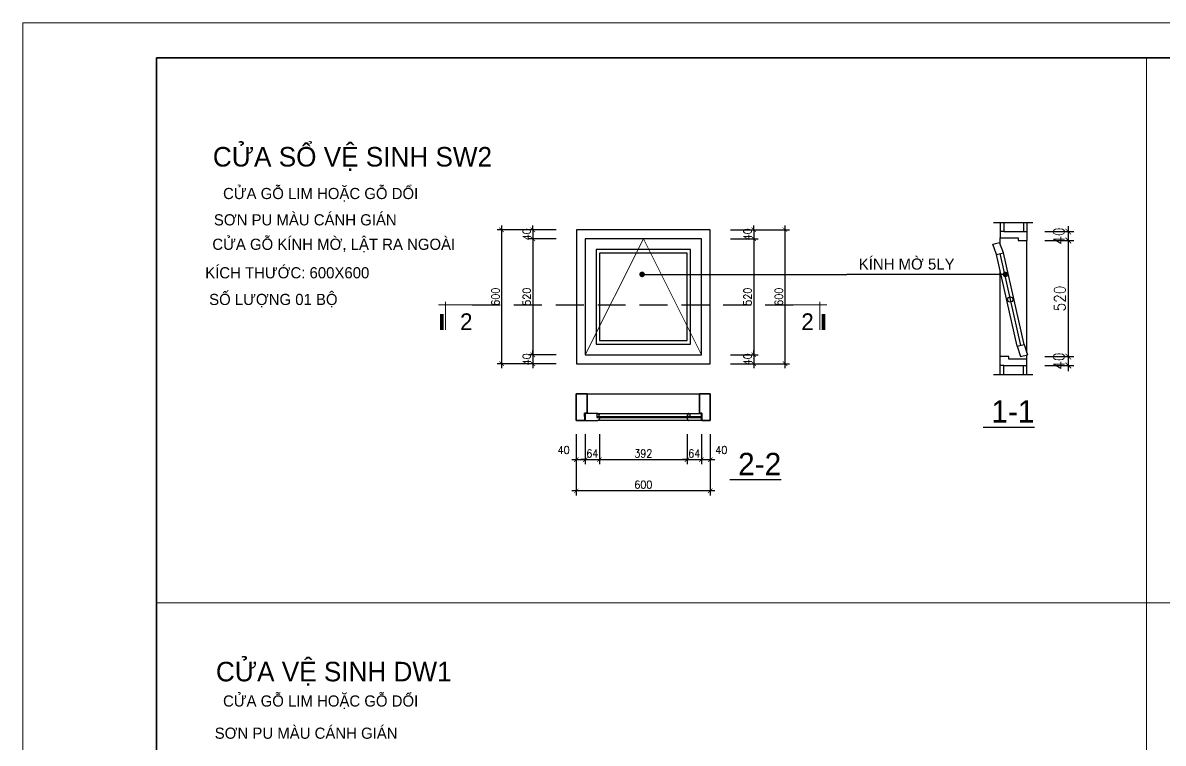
# Model space of a CAD drawing. Header units: millimetres. Extents: x -529782 to -142003, y -492574 to -273331.
# Drawn here: x -243828 to -238720, y -425514 to -422287 of the extents above; entities that cross this region are included whole.
import ezdxf
from ezdxf.enums import TextEntityAlignment as Align

# ---------------------------------------------------------------- set-up
doc = ezdxf.new("R2010")
doc.units = ezdxf.units.MM
doc.header["$LTSCALE"] = 500
doc.header["$MEASUREMENT"] = 0
doc.header["$PDMODE"] = 3
for name, pattern in [('DASHDOT', [1, 0.5, -0.25, 0, -0.25]), ('DASHED2', [0.375, 0.25, -0.125]), ('HIDDEN', [0.375, 0.25, -0.125])]:
    doc.linetypes.add(name, pattern=pattern)
doc.layers.get('0').update_dxf_attribs({"linetype": 'CONTINUOUS', "lineweight": 13})
doc.layers.get('Defpoints').update_dxf_attribs({"color": 255, "linetype": 'CONTINUOUS', "lineweight": 13})
for name, color, linetype, lineweight in [('1.cat 30', 30, 'CONTINUOUS', 35), ('2.thay 145', 145, 'CONTINUOUS', 18), ('3.manh 08', 8, 'CONTINUOUS', 9), ('4.dim 08', 8, 'CONTINUOUS', 13), ('9.text \xad white', 7, 'CONTINUOUS', 15), ('CA.dim 08', 251, 'CONTINUOUS', 13), ('cat', 4, 'CONTINUOUS', 35), ('Dim', 145, 'CONTINUOUS', 15)]:
    doc.layers.add(name, color=color, linetype=linetype, lineweight=lineweight)
for name, color, linetype in [('CUA', 115, 'CONTINUOUS'), ('MANH', 5, 'CONTINUOUS'), ('NETTHAY', 7, 'CONTINUOUS'), ('TEXT', 3, 'CONTINUOUS'), ('THAY', 7, 'CONTINUOUS'), ('TRUC', 34, 'DASHDOT'), ('TUONG', 4, 'CONTINUOUS')]:
    doc.layers.add(name, color=color, linetype=linetype)
doc.styles.add('CA.JSC1', font='')
doc.styles.get("Standard").update_dxf_attribs({"font": 'txt.shx', "width": 0.9})
doc.styles.add('VNCC-SIM', font='vncc-sim')
doc.styles.add('VUA', font='')
doc.styles.get('CA.JSC1').set_extended_font_data('.VnAvantH')
doc.styles.get('VUA').set_extended_font_data('.VnAvantH')
doc.dimstyles.new('CA 20', dxfattribs={"dimscale": 0, "dimtxt": 35, "dimasz": 20, "dimexe": 20, "dimexo": 0, "dimgap": 10, "dimtad": 1, "dimdec": 0, "dimzin": 0, "dimdsep": 46, "dimtxsty": 'Standard', "dimblk": 'ARCHTICK', "dimcen": 0.09, "dimdle": 20, "dimclrd": 256, "dimclre": 256, "dimclrt": 7, "dimadec": 0, "dimazin": 0, "dimtfac": 1, "dimtdec": 0, "dimtix": 1, "dimtmove": 2, "dimatfit": 3, "dimldrblk": 'DOT', "dimfxl": 1, "dimtolj": 1, "dimtzin": 0, "dimarcsym": 0})
doc.dimstyles.new('CA 25', dxfattribs={"dimscale": 0, "dimtxt": 50, "dimasz": 25, "dimexe": 25, "dimexo": 0, "dimgap": 13, "dimtad": 1, "dimdec": 0, "dimzin": 0, "dimdsep": 46, "dimtxsty": 'Standard', "dimblk": 'ARCHTICK', "dimcen": 0.09, "dimdle": 25, "dimclrd": 256, "dimclre": 256, "dimclrt": 7, "dimadec": 0, "dimazin": 0, "dimtfac": 1, "dimtdec": 0, "dimtix": 1, "dimtmove": 2, "dimatfit": 3, "dimldrblk": 'DOT', "dimfxl": 1, "dimtolj": 1, "dimtzin": 0, "dimarcsym": 0})

# ---------------------------------------------------------------- blocks, each defined once
blk = doc.blocks.new('_ArchTick')
at = {"color": 1, "linetype": 'ByBlock', "const_width": 0.15}
blk.add_lwpolyline([(-0.5, -0.5), (0.5, 0.5)], dxfattribs=at)
blk = doc.blocks.new('*D1781')
at = {"layer": 'Defpoints', "color": 0, "transparency": 16777216}
for p in [(-239249, -423222.4), (-239249, -423262.4), (-239144.7, -423262.4)]:
    blk.add_point(p, dxfattribs=at)
at = {"layer": 'Dim', "lineweight": -2, "transparency": 16777216}
for p, q in [((-239249, -423222.4), (-239119.7, -423222.4)), ((-239144.7, -423197.4), (-239144.7, -423287.4)), ((-239249, -423262.4), (-239119.7, -423262.4))]:
    blk.add_line(p, q, dxfattribs=at)
at = {"layer": 'Dim', "lineweight": -2, "transparency": 16777216, "xscale": 25, "yscale": 25, "zscale": 25}
for p, rotation in [((-239144.7, -423222.4), 90), ((-239144.7, -423262.4), 270)]:
    blk.add_blockref('_ArchTick', p, dxfattribs=dict(at, rotation=rotation))
at = {"layer": 'Dim', "color": 7, "transparency": 16777216, "insert": (-239186.5, -423242.4), "char_height": 50, "attachment_point": 5, "rotation": 90}
blk.add_mtext('\\A1;40', dxfattribs=at)
blk = doc.blocks.new('_DOT')
at = {"color": 1, "linetype": 'ByBlock'}
blk.add_line((-0.5, 0), (-1, 0), dxfattribs=at)
at = {"color": 1, "linetype": 'ByBlock', "const_width": 0.5}
blk.add_lwpolyline([(-0.25, 0, 1), (0.25, 0, 1)], format="xyb", close=True, dxfattribs=at)
blk = doc.blocks.new('*D1782')
at = {"layer": 'Defpoints', "color": 0, "transparency": 16777216}
for p in [(-239249, -423782.4), (-239249, -423822.4), (-239144.7, -423822.4)]:
    blk.add_point(p, dxfattribs=at)
at = {"layer": 'Dim', "lineweight": -2, "transparency": 16777216}
for p, q in [((-239249, -423782.4), (-239119.7, -423782.4)), ((-239144.7, -423757.4), (-239144.7, -423847.4)), ((-239249, -423822.4), (-239119.7, -423822.4))]:
    blk.add_line(p, q, dxfattribs=at)
at = {"layer": 'Dim', "lineweight": -2, "transparency": 16777216, "xscale": 25, "yscale": 25, "zscale": 25}
for p, rotation in [((-239144.7, -423782.4), 90), ((-239144.7, -423822.4), 270)]:
    blk.add_blockref('_ArchTick', p, dxfattribs=dict(at, rotation=rotation))
at = {"layer": 'Dim', "color": 7, "transparency": 16777216, "insert": (-239186.5, -423802.4), "char_height": 50, "attachment_point": 5, "rotation": 90}
blk.add_mtext('\\A1;40', dxfattribs=at)
blk = doc.blocks.new('*D1783')
at = {"layer": 'Defpoints', "color": 0, "transparency": 16777216}
for p in [(-239249, -423262.4), (-239249, -423782.4), (-239144.7, -423782.4)]:
    blk.add_point(p, dxfattribs=at)
at = {"layer": 'Dim', "lineweight": -2, "transparency": 16777216}
for p, q in [((-239144.7, -423237.4), (-239144.7, -423807.4)), ((-239249, -423262.4), (-239119.7, -423262.4)), ((-239249, -423782.4), (-239119.7, -423782.4))]:
    blk.add_line(p, q, dxfattribs=at)
at = {"layer": 'Dim', "lineweight": -2, "transparency": 16777216, "xscale": 25, "yscale": 25, "zscale": 25}
for p, rotation in [((-239144.7, -423262.4), 90), ((-239144.7, -423782.4), 270)]:
    blk.add_blockref('_ArchTick', p, dxfattribs=dict(at, rotation=rotation))
at = {"layer": 'Dim', "color": 7, "transparency": 16777216, "insert": (-239182.7, -423522.4), "char_height": 50, "attachment_point": 5, "rotation": 90}
blk.add_mtext('\\A1;520', dxfattribs=at)
blk = doc.blocks.new('*D1784')
at = {"layer": '4.dim 08', "lineweight": -2, "transparency": 16777216}
for p, q in [((-240658.4, -423214.4), (-240533.9, -423214.4)), ((-240553.9, -423214.4), (-240553.9, -423194.4)), ((-240553.9, -423214.4), (-240553.9, -423254.4)), ((-240658.4, -423254.4), (-240533.9, -423254.4)), ((-240553.9, -423254.4), (-240553.9, -423274.4))]:
    blk.add_line(p, q, dxfattribs=at)
at = {"layer": 'Defpoints', "color": 0, "transparency": 16777216}
for p in [(-240658.4, -423214.4), (-240658.4, -423254.4), (-240553.9, -423254.4)]:
    blk.add_point(p, dxfattribs=at)
at = {"layer": '4.dim 08', "lineweight": -2, "transparency": 16777216, "xscale": 20, "yscale": 20, "zscale": 20}
for p, rotation in [((-240553.9, -423214.4), 270), ((-240553.9, -423254.4), 90)]:
    blk.add_blockref('_ArchTick', p, dxfattribs=dict(at, rotation=rotation))
at = {"layer": '4.dim 08', "color": 7, "transparency": 16777216, "insert": (-240581.4, -423234.4), "char_height": 35, "attachment_point": 5, "rotation": 90}
blk.add_mtext('\\A1;40', dxfattribs=at)
blk = doc.blocks.new('*D1785')
at = {"layer": '4.dim 08', "lineweight": -2, "transparency": 16777216}
for p, q in [((-241438.7, -423214.4), (-241563.2, -423214.4)), ((-241543.2, -423214.4), (-241543.2, -423194.4)), ((-241543.2, -423214.4), (-241543.2, -423254.4)), ((-241438.7, -423254.4), (-241563.2, -423254.4)), ((-241543.2, -423254.4), (-241543.2, -423274.4))]:
    blk.add_line(p, q, dxfattribs=at)
at = {"layer": 'Defpoints', "color": 0, "transparency": 16777216}
for p in [(-241438.7, -423214.4), (-241543.2, -423254.4), (-241438.7, -423254.4)]:
    blk.add_point(p, dxfattribs=at)
at = {"layer": '4.dim 08', "lineweight": -2, "transparency": 16777216, "xscale": 20, "yscale": 20, "zscale": 20}
for p, rotation in [((-241543.2, -423214.4), 270), ((-241543.2, -423254.4), 90)]:
    blk.add_blockref('_ArchTick', p, dxfattribs=dict(at, rotation=rotation))
at = {"layer": '4.dim 08', "color": 7, "transparency": 16777216, "insert": (-241570.7, -423234.4), "char_height": 35, "attachment_point": 5, "rotation": 90}
blk.add_mtext('\\A1;40', dxfattribs=at)
blk = doc.blocks.new('*D1786')
at = {"layer": '4.dim 08', "lineweight": -2, "transparency": 16777216}
for p, q in [((-240788.4, -424129.9), (-240788.4, -424264)), ((-240748.6, -424129.9), (-240748.6, -424264)), ((-240808.4, -424244), (-240728.6, -424244))]:
    blk.add_line(p, q, dxfattribs=at)
at = {"layer": 'Defpoints', "color": 0, "transparency": 16777216}
for p in [(-240788.4, -424129.9), (-240748.6, -424129.9), (-240748.6, -424244)]:
    blk.add_point(p, dxfattribs=at)
at = {"layer": '4.dim 08', "lineweight": -2, "transparency": 16777216, "xscale": 20, "yscale": 20, "zscale": 20, "rotation": 180}
blk.add_blockref('_ArchTick', (-240788.4, -424244), dxfattribs=at)
at = {"layer": '4.dim 08', "lineweight": -2, "transparency": 16777216, "xscale": 20, "yscale": 20, "zscale": 20}
blk.add_blockref('_ArchTick', (-240748.6, -424244), dxfattribs=at)
at = {"layer": '4.dim 08', "color": 7, "transparency": 16777216, "insert": (-240698.7, -424201), "char_height": 35, "attachment_point": 5}
blk.add_mtext('\\A1;40', dxfattribs=at)
blk = doc.blocks.new('*D1787')
at = {"layer": '4.dim 08', "lineweight": -2, "transparency": 16777216}
for p, q in [((-240852.5, -424129.9), (-240852.5, -424264)), ((-240788.4, -424129.9), (-240788.4, -424264)), ((-240852.5, -424244), (-240872.5, -424244)), ((-240852.5, -424244), (-240788.4, -424244)), ((-240788.4, -424244), (-240768.4, -424244))]:
    blk.add_line(p, q, dxfattribs=at)
at = {"layer": 'Defpoints', "color": 0, "transparency": 16777216}
for p in [(-240852.5, -424129.9), (-240788.4, -424129.9), (-240788.4, -424244)]:
    blk.add_point(p, dxfattribs=at)
at = {"layer": '4.dim 08', "lineweight": -2, "transparency": 16777216, "xscale": 20, "yscale": 20, "zscale": 20}
blk.add_blockref('_ArchTick', (-240852.5, -424244), dxfattribs=at)
at = {"layer": '4.dim 08', "lineweight": -2, "transparency": 16777216, "xscale": 20, "yscale": 20, "zscale": 20, "rotation": 180}
blk.add_blockref('_ArchTick', (-240788.4, -424244), dxfattribs=at)
at = {"layer": '4.dim 08', "color": 7, "transparency": 16777216, "insert": (-240820.4, -424216.5), "char_height": 35, "attachment_point": 5}
blk.add_mtext('\\A1;64', dxfattribs=at)
blk = doc.blocks.new('*D1788')
at = {"layer": '4.dim 08', "lineweight": -2, "transparency": 16777216}
for p, q in [((-241244.7, -424129.9), (-241244.7, -424264)), ((-240852.5, -424129.9), (-240852.5, -424264)), ((-241264.7, -424244), (-240832.5, -424244))]:
    blk.add_line(p, q, dxfattribs=at)
at = {"layer": 'Defpoints', "color": 0, "transparency": 16777216}
for p in [(-241244.7, -424129.9), (-240852.5, -424129.9), (-240852.5, -424244)]:
    blk.add_point(p, dxfattribs=at)
at = {"layer": '4.dim 08', "lineweight": -2, "transparency": 16777216, "xscale": 20, "yscale": 20, "zscale": 20, "rotation": 180}
blk.add_blockref('_ArchTick', (-241244.7, -424244), dxfattribs=at)
at = {"layer": '4.dim 08', "lineweight": -2, "transparency": 16777216, "xscale": 20, "yscale": 20, "zscale": 20}
blk.add_blockref('_ArchTick', (-240852.5, -424244), dxfattribs=at)
at = {"layer": '4.dim 08', "color": 7, "transparency": 16777216, "insert": (-241048.6, -424216.5), "char_height": 35, "attachment_point": 5}
blk.add_mtext('\\A1;392', dxfattribs=at)
blk = doc.blocks.new('*D1789')
at = {"layer": '4.dim 08', "lineweight": -2, "transparency": 16777216}
for p, q in [((-240658.4, -423774.4), (-240533.9, -423774.4)), ((-240553.9, -423774.4), (-240553.9, -423754.4)), ((-240553.9, -423774.4), (-240553.9, -423814.4)), ((-240658.4, -423814.4), (-240533.9, -423814.4)), ((-240553.9, -423814.4), (-240553.9, -423834.4))]:
    blk.add_line(p, q, dxfattribs=at)
at = {"layer": 'Defpoints', "color": 0, "transparency": 16777216}
for p in [(-240658.4, -423774.4), (-240658.4, -423814.4), (-240553.9, -423814.4)]:
    blk.add_point(p, dxfattribs=at)
at = {"layer": '4.dim 08', "lineweight": -2, "transparency": 16777216, "xscale": 20, "yscale": 20, "zscale": 20}
for p, rotation in [((-240553.9, -423774.4), 270), ((-240553.9, -423814.4), 90)]:
    blk.add_blockref('_ArchTick', p, dxfattribs=dict(at, rotation=rotation))
at = {"layer": '4.dim 08', "color": 7, "transparency": 16777216, "insert": (-240581.4, -423794.4), "char_height": 35, "attachment_point": 5, "rotation": 90}
blk.add_mtext('\\A1;40', dxfattribs=at)
blk = doc.blocks.new('*D1790')
at = {"layer": '4.dim 08', "lineweight": -2, "transparency": 16777216}
for p, q in [((-241438.7, -423774.4), (-241563.2, -423774.4)), ((-241543.2, -423774.4), (-241543.2, -423754.4)), ((-241543.2, -423774.4), (-241543.2, -423814.4)), ((-241438.7, -423814.4), (-241563.2, -423814.4)), ((-241543.2, -423814.4), (-241543.2, -423834.4))]:
    blk.add_line(p, q, dxfattribs=at)
at = {"layer": 'Defpoints', "color": 0, "transparency": 16777216}
for p in [(-241438.7, -423774.4), (-241543.2, -423814.4), (-241438.7, -423814.4)]:
    blk.add_point(p, dxfattribs=at)
at = {"layer": '4.dim 08', "lineweight": -2, "transparency": 16777216, "xscale": 20, "yscale": 20, "zscale": 20}
for p, rotation in [((-241543.2, -423774.4), 270), ((-241543.2, -423814.4), 90)]:
    blk.add_blockref('_ArchTick', p, dxfattribs=dict(at, rotation=rotation))
at = {"layer": '4.dim 08', "color": 7, "transparency": 16777216, "insert": (-241570.7, -423794.4), "char_height": 35, "attachment_point": 5, "rotation": 90}
blk.add_mtext('\\A1;40', dxfattribs=at)
blk = doc.blocks.new('*D1791')
at = {"layer": '4.dim 08', "lineweight": -2, "transparency": 16777216}
for p, q in [((-241348.6, -424129.9), (-241348.6, -424404)), ((-240748.6, -424129.9), (-240748.6, -424404)), ((-240728.6, -424384), (-241368.6, -424384))]:
    blk.add_line(p, q, dxfattribs=at)
at = {"layer": 'Defpoints', "color": 0, "transparency": 16777216}
for p in [(-241348.6, -424129.9), (-240748.6, -424129.9), (-241348.6, -424384)]:
    blk.add_point(p, dxfattribs=at)
at = {"layer": '4.dim 08', "lineweight": -2, "transparency": 16777216, "xscale": 20, "yscale": 20, "zscale": 20, "rotation": 180}
blk.add_blockref('_ArchTick', (-241348.6, -424384), dxfattribs=at)
at = {"layer": '4.dim 08', "lineweight": -2, "transparency": 16777216, "xscale": 20, "yscale": 20, "zscale": 20}
blk.add_blockref('_ArchTick', (-240748.6, -424384), dxfattribs=at)
at = {"layer": '4.dim 08', "color": 7, "transparency": 16777216, "insert": (-241048.6, -424356.5), "char_height": 35, "attachment_point": 5}
blk.add_mtext('\\A1;600', dxfattribs=at)
blk = doc.blocks.new('*D1792')
at = {"layer": '4.dim 08', "lineweight": -2, "transparency": 16777216}
for p, q in [((-241308.3, -424129.9), (-241308.3, -424264)), ((-241244.7, -424129.9), (-241244.7, -424264)), ((-241308.3, -424244), (-241328.3, -424244)), ((-241308.3, -424244), (-241244.7, -424244)), ((-241244.7, -424244), (-241224.7, -424244))]:
    blk.add_line(p, q, dxfattribs=at)
at = {"layer": 'Defpoints', "color": 0, "transparency": 16777216}
for p in [(-241308.3, -424129.9), (-241244.7, -424129.9), (-241244.7, -424244)]:
    blk.add_point(p, dxfattribs=at)
at = {"layer": '4.dim 08', "lineweight": -2, "transparency": 16777216, "xscale": 20, "yscale": 20, "zscale": 20}
blk.add_blockref('_ArchTick', (-241308.3, -424244), dxfattribs=at)
at = {"layer": '4.dim 08', "lineweight": -2, "transparency": 16777216, "xscale": 20, "yscale": 20, "zscale": 20, "rotation": 180}
blk.add_blockref('_ArchTick', (-241244.7, -424244), dxfattribs=at)
at = {"layer": '4.dim 08', "color": 7, "transparency": 16777216, "insert": (-241276.5, -424216.5), "char_height": 35, "attachment_point": 5}
blk.add_mtext('\\A1;64', dxfattribs=at)
blk = doc.blocks.new('*D1793')
at = {"layer": '4.dim 08', "lineweight": -2, "transparency": 16777216}
for p, q in [((-241348.6, -424129.9), (-241348.6, -424264)), ((-241308.3, -424129.9), (-241308.3, -424264)), ((-241368.6, -424244), (-241288.3, -424244))]:
    blk.add_line(p, q, dxfattribs=at)
at = {"layer": 'Defpoints', "color": 0, "transparency": 16777216}
for p in [(-241348.6, -424129.9), (-241308.3, -424129.9), (-241308.3, -424244)]:
    blk.add_point(p, dxfattribs=at)
at = {"layer": '4.dim 08', "lineweight": -2, "transparency": 16777216, "xscale": 20, "yscale": 20, "zscale": 20, "rotation": 180}
blk.add_blockref('_ArchTick', (-241348.6, -424244), dxfattribs=at)
at = {"layer": '4.dim 08', "lineweight": -2, "transparency": 16777216, "xscale": 20, "yscale": 20, "zscale": 20}
blk.add_blockref('_ArchTick', (-241308.3, -424244), dxfattribs=at)
at = {"layer": '4.dim 08', "color": 7, "transparency": 16777216, "insert": (-241405.1, -424201), "char_height": 35, "attachment_point": 5}
blk.add_mtext('\\A1;40', dxfattribs=at)
blk = doc.blocks.new('*D1794')
at = {"layer": '4.dim 08', "lineweight": -2, "transparency": 16777216}
for p, q in [((-241438.7, -423214.4), (-241703.2, -423214.4)), ((-241683.2, -423194.4), (-241683.2, -423834.4)), ((-241438.7, -423814.4), (-241703.2, -423814.4))]:
    blk.add_line(p, q, dxfattribs=at)
at = {"layer": 'Defpoints', "color": 0, "transparency": 16777216}
for p in [(-241438.7, -423214.4), (-241683.2, -423814.4), (-241438.7, -423814.4)]:
    blk.add_point(p, dxfattribs=at)
at = {"layer": '4.dim 08', "lineweight": -2, "transparency": 16777216, "xscale": 20, "yscale": 20, "zscale": 20}
for p, rotation in [((-241683.2, -423214.4), 90), ((-241683.2, -423814.4), 270)]:
    blk.add_blockref('_ArchTick', p, dxfattribs=dict(at, rotation=rotation))
at = {"layer": '4.dim 08', "color": 7, "transparency": 16777216, "insert": (-241710.7, -423514.4), "char_height": 35, "attachment_point": 5, "rotation": 90}
blk.add_mtext('\\A1;600', dxfattribs=at)
blk = doc.blocks.new('*D1795')
at = {"layer": '4.dim 08', "lineweight": -2, "transparency": 16777216}
for p, q in [((-241543.2, -423234.4), (-241543.2, -423794.4)), ((-241438.7, -423254.4), (-241563.2, -423254.4)), ((-241438.7, -423774.4), (-241563.2, -423774.4))]:
    blk.add_line(p, q, dxfattribs=at)
at = {"layer": 'Defpoints', "color": 0, "transparency": 16777216}
for p in [(-241438.7, -423254.4), (-241543.2, -423774.4), (-241438.7, -423774.4)]:
    blk.add_point(p, dxfattribs=at)
at = {"layer": '4.dim 08', "lineweight": -2, "transparency": 16777216, "xscale": 20, "yscale": 20, "zscale": 20}
for p, rotation in [((-241543.2, -423254.4), 90), ((-241543.2, -423774.4), 270)]:
    blk.add_blockref('_ArchTick', p, dxfattribs=dict(at, rotation=rotation))
at = {"layer": '4.dim 08', "color": 7, "transparency": 16777216, "insert": (-241570.7, -423514.4), "char_height": 35, "attachment_point": 5, "rotation": 90}
blk.add_mtext('\\A1;520', dxfattribs=at)
blk = doc.blocks.new('*D1796')
at = {"layer": '4.dim 08', "lineweight": -2, "transparency": 16777216}
for p, q in [((-240553.9, -423234.4), (-240553.9, -423794.4)), ((-240658.4, -423254.4), (-240533.9, -423254.4)), ((-240658.4, -423774.4), (-240533.9, -423774.4))]:
    blk.add_line(p, q, dxfattribs=at)
at = {"layer": 'Defpoints', "color": 0, "transparency": 16777216}
for p in [(-240658.4, -423254.4), (-240658.4, -423774.4), (-240553.9, -423774.4)]:
    blk.add_point(p, dxfattribs=at)
at = {"layer": '4.dim 08', "lineweight": -2, "transparency": 16777216, "xscale": 20, "yscale": 20, "zscale": 20}
for p, rotation in [((-240553.9, -423254.4), 90), ((-240553.9, -423774.4), 270)]:
    blk.add_blockref('_ArchTick', p, dxfattribs=dict(at, rotation=rotation))
at = {"layer": '4.dim 08', "color": 7, "transparency": 16777216, "insert": (-240581.4, -423514.4), "char_height": 35, "attachment_point": 5, "rotation": 90}
blk.add_mtext('\\A1;520', dxfattribs=at)
blk = doc.blocks.new('*D1797')
at = {"layer": '4.dim 08', "lineweight": -2, "transparency": 16777216}
for p, q in [((-240658.4, -423214.4), (-240393.9, -423214.4)), ((-240413.9, -423194.4), (-240413.9, -423834.4)), ((-240658.4, -423814.4), (-240393.9, -423814.4))]:
    blk.add_line(p, q, dxfattribs=at)
at = {"layer": 'Defpoints', "color": 0, "transparency": 16777216}
for p in [(-240658.4, -423214.4), (-240658.4, -423814.4), (-240413.9, -423814.4)]:
    blk.add_point(p, dxfattribs=at)
at = {"layer": '4.dim 08', "lineweight": -2, "transparency": 16777216, "xscale": 20, "yscale": 20, "zscale": 20}
for p, rotation in [((-240413.9, -423214.4), 90), ((-240413.9, -423814.4), 270)]:
    blk.add_blockref('_ArchTick', p, dxfattribs=dict(at, rotation=rotation))
at = {"layer": '4.dim 08', "color": 7, "transparency": 16777216, "insert": (-240441.4, -423514.4), "char_height": 35, "attachment_point": 5, "rotation": 90}
blk.add_mtext('\\A1;600', dxfattribs=at)
blk = doc.blocks.new('khung co loan')
at = {"layer": '1.cat 30'}
blk.add_lwpolyline([(1158.3, -14553.5), (1158.3, -303.5), (20658.3, -303.5), (20658.3, -14553.5)], close=True, dxfattribs=at)
at = {"layer": '3.manh 08'}
blk.add_lwpolyline([(0, -14850), (21000, -14850), (21000, 0), (0, 0)], close=True, dxfattribs=at)

msp = doc.modelspace()

# ---------------------------------------------------------------- linework, layer by layer
at = {"color": 1}
for p, q in [((-241934.1, -423537.3), (-241934.1, -423662.6)), ((-240257.9, -423537.3), (-240257.9, -423662.6))]:
    msp.add_line(p, q, dxfattribs=at)
at = {"color": 6}
for p, q in [((-241815.2, -423549.9), (-241966.1, -423549.9)), ((-240376.9, -423549.9), (-240225.9, -423549.9))]:
    msp.add_line(p, q, dxfattribs=at)
at = {"color": 7, "const_width": 16}
for points in [[(-241950.8, -423662.6), (-241950.8, -423592.1)], [(-240241.3, -423662.6), (-240241.3, -423592.1)]]:
    msp.add_lwpolyline(points, dxfattribs=at)
at = {"layer": '4.dim 08'}
msp.add_line((-238794, -422444.1), (-238794, -429818), dxfattribs=at)
at = {"layer": 'CA.dim 08'}
msp.add_line((-243228.7, -424885), (-234359.4, -424885), dxfattribs=at)
at = {"layer": 'cat', "color": 2}
for p, q in [((-241348.6, -424069.1), (-241348.6, -423949)), ((-241300.6, -423949), (-241348.6, -423949)), ((-241300.6, -424035.5), (-241300.6, -423949)), ((-240796.6, -424035.5), (-240796.6, -423949)), ((-240796.6, -423949), (-240748.6, -423949)), ((-240748.6, -424069.1), (-240748.6, -423949)), ((-241311.1, -424069.1), (-241311.2, -424035.5)), ((-241300.6, -424035.5), (-241311.2, -424035.5)), ((-241309.1, -424037.1), (-241309.1, -424069.1)), ((-240796.6, -424035.5), (-240786, -424035.5)), ((-240786, -424069.1), (-240786, -424035.5)), ((-241311.1, -424069.1), (-241348.6, -424069.1)), ((-240786, -424069.1), (-240748.6, -424069.1))]:
    msp.add_line(p, q, dxfattribs=at)
at = {"layer": 'CUA', "color": 115}
for p, q in [((-241256.7, -424050.8), (-240787.1, -424050.8)), ((-241256.7, -424054.8), (-240787.1, -424054.8)), ((-240840.5, -424050.8), (-240849.7, -424050.8)), ((-240840.5, -424054.8), (-240849.7, -424054.8))]:
    msp.add_line(p, q, dxfattribs=at)
msp.add_lwpolyline([(-241244.3, -423710.4), (-240852.4, -423710.4), (-240852.4, -423318.4), (-241244.3, -423318.4)], close=True, dxfattribs=at)
at = {"layer": 'Dim', "linetype": 'HIDDEN', "ltscale": 50}
for p, q in [((-241308.3, -423774.4), (-241048.3, -423254.4)), ((-241048.3, -423254.4), (-240788.4, -423774.4))]:
    msp.add_line(p, q, dxfattribs=at)
at = {"layer": 'MANH'}
for p, q in [((-239479.4, -423182.4), (-239302.9, -423182.4)), ((-239450, -423278.5), (-239450, -423250.4)), ((-239330, -423766.3), (-239330, -423262.4)), ((-239373.8, -423736.1), (-239466.2, -423325.2)), ((-239342.9, -423727.9), (-239435.2, -423316.9)), ((-239450, -423782.4), (-239450, -423397.1)), ((-239330, -423794.4), (-239330, -423774.7)), ((-239479.4, -423862.5), (-239302.9, -423862.5))]:
    msp.add_line(p, q, dxfattribs=at)
at = {"layer": 'MANH', "color": 5}
for p, q in [((-241253.2, -424037.1), (-240791.1, -424037.1)), ((-240846.4, -424037.1), (-240840.5, -424037.1)), ((-240791.1, -424069.1), (-241251.2, -424069.1)), ((-240844.2, -424069.1), (-240844.3, -424069.1))]:
    msp.add_line(p, q, dxfattribs=at)
msp.add_lwpolyline([(-241260.3, -423726.4), (-240836.4, -423726.4), (-240836.4, -423302.4), (-241260.3, -423302.4)], close=True, dxfattribs=at)
at = {"layer": 'MANH'}
msp.add_circle((-239404.5, -423526.5), 12, dxfattribs=at)
at = {"layer": 'NETTHAY'}
for p, q in [((-239450, -423182.4), (-239450, -423222.4)), ((-239330, -423182.4), (-239330, -423222.4)), ((-239434, -423222.4), (-239450, -423222.4)), ((-239450, -423222.4), (-239450, -423250.4)), ((-239346, -423222.4), (-239330, -423222.4)), ((-239330, -423222.4), (-239330, -423262.4)), ((-239483, -423278.9), (-239452.1, -423270.6)), ((-239466.2, -423325.2), (-239483, -423278.9)), ((-239435.2, -423316.9), (-239452.1, -423270.6)), ((-239450, -423250.4), (-239368.8, -423250.4)), ((-239368.8, -423250.4), (-239368.8, -423262.4)), ((-239368.8, -423262.4), (-239330, -423262.4)), ((-239466.2, -423325.2), (-239435.2, -423316.9)), ((-239373.8, -423736.1), (-239342.9, -423727.9)), ((-239373.8, -423736.1), (-239358.8, -423782.5)), ((-239342.9, -423727.9), (-239327.9, -423774.2)), ((-239450, -423822.4), (-239450, -423782.4)), ((-239411.2, -423782.4), (-239450, -423782.4)), ((-239411.2, -423794.4), (-239411.2, -423782.4)), ((-239330, -423794.4), (-239411.2, -423794.4)), ((-239358.8, -423782.4), (-239327.9, -423774.1)), ((-239330, -423822.4), (-239330, -423794.4)), ((-239434, -423822.4), (-239450, -423822.4)), ((-239450, -423862.5), (-239450, -423822.4)), ((-239346, -423822.4), (-239330, -423822.4)), ((-239330, -423862.5), (-239330, -423822.4))]:
    msp.add_line(p, q, dxfattribs=at)
at = {"layer": 'THAY', "color": 7}
for p, q in [((-241300.6, -423949), (-240796.6, -423949)), ((-241309.1, -424037.1), (-241309.1, -424069.1)), ((-241252.7, -424037.1), (-241309.1, -424037.1)), ((-241256.7, -424040.4), (-241256.7, -424054.8)), ((-241256.7, -424054.8), (-241244.7, -424054.8)), ((-241246.3, -424050.8), (-241246.3, -424042.7)), ((-241244.7, -424054.8), (-241244.7, -424061.1)), ((-240840.5, -424054.8), (-240852.5, -424054.8)), ((-240852.5, -424054.8), (-240852.5, -424061.1)), ((-240850.9, -424050.8), (-240850.9, -424042.7)), ((-240844.2, -424037.1), (-240787.6, -424037.1)), ((-240840.5, -424040.4), (-240840.5, -424054.8)), ((-240787.6, -424069.1), (-240787.6, -424037.1)), ((-241309.1, -424069.1), (-241252.7, -424069.1)), ((-241252.7, -424068.1), (-241252.7, -424069.1)), ((-241251.2, -424068.1), (-241252.7, -424068.1)), ((-241251.2, -424067.2), (-241251.2, -424068.1)), ((-241245.6, -424062.3), (-241246.3, -424062.3)), ((-241244.7, -424061.1), (-241245.6, -424061.1)), ((-241245.6, -424061.1), (-241245.6, -424062.3)), ((-240852.5, -424061.1), (-240851.5, -424061.1)), ((-240851.5, -424061.1), (-240851.5, -424062.3)), ((-240851.5, -424062.3), (-240850.8, -424062.3)), ((-240845.9, -424067.2), (-240845.9, -424068.1)), ((-240845.9, -424068.1), (-240844.5, -424068.1)), ((-240844.5, -424068.1), (-240844.5, -424069.1)), ((-240787.6, -424069.1), (-240844.2, -424069.1))]:
    msp.add_line(p, q, dxfattribs=at)
for points in [[(-241348.3, -423814.4), (-240748.4, -423814.4), (-240748.4, -423214.4), (-241348.3, -423214.4)], [(-241308.3, -423774.4), (-240788.4, -423774.4), (-240788.4, -423254.4), (-241308.3, -423254.4)]]:
    msp.add_lwpolyline(points, close=True, dxfattribs=at)
for points in [[(-241256.7, -424040.4, -0.90887), (-241249.6, -424040.2, 0.417514), (-241247.5, -424041.8, -0.522014), (-241246.3, -424043)], [(-240840.5, -424040.4, 0.90887), (-240847.5, -424040.2, -0.417514), (-240849.6, -424041.8, 0.522014), (-240850.8, -424043)]]:
    msp.add_lwpolyline(points, format="xyb", dxfattribs=at)
for centre, start, end in [((-241250.8, -424062.7), 265.1877, 5.3008), ((-240846.3, -424062.7), 174.6992, 274.8123)]:
    msp.add_arc(centre, 4.52, start, end, dxfattribs=at)
at = {"layer": 'TRUC', "color": 34, "linetype": 'DASHED2'}
msp.add_line((-241815.2, -423549.9), (-240376.9, -423549.9), dxfattribs=at)
at = {"layer": 'TUONG'}
for p, q in [((-239434, -423182.4), (-239434, -423222.4)), ((-239346, -423182.4), (-239346, -423222.4)), ((-239434, -423222.4), (-239346, -423222.4)), ((-239450.7, -423321.1), (-239358.3, -423732)), ((-239434, -423862.5), (-239434, -423822.4)), ((-239434, -423822.4), (-239346, -423822.4)), ((-239346, -423862.5), (-239346, -423822.4))]:
    msp.add_line(p, q, dxfattribs=at)

# ---------------------------------------------------------------- block references
at = {"layer": '2.thay 145', "xscale": 0.5174686212558299, "yscale": 0.5174686212558299, "zscale": 0.5174686212558299}
msp.add_blockref('khung co loan', (-243828.1, -422287.1), dxfattribs=at)

# ---------------------------------------------------------------- texts
at = {"layer": '9.text \xad white', "style": 'CA.JSC1'}
for s, p in [('cöa sæ vÖ sinh sw2', (-242976.6, -422930.9)), ('cöa vÖ sinh dw1', (-242962.9, -425237.3))]:
    msp.add_text(s, height=87.5, dxfattribs=at).set_placement(p)
for s, p in [('cöa gç lim hoÆc gç dæi', (-242056.7, -423076.8)), ('s¬n pu mµu c¸nh gi¸n', (-242153.2, -423194.7)), ('cöa gç kÝnh mê, lËt ra ngoµi', (-241891.2, -423304.2)), ('kÝnh mê 5ly', (-239654.2, -423393)), ('kÝch th\xadíc: 600x600', (-242275.9, -423431.9)), ('sè l\xadîng 01 bé', (-242418.1, -423551.3)), ('cöa gç lim hoÆc gç dæi', (-242056.7, -425350.3)), ('s¬n pu mµu c¸nh gi¸n', (-242149.4, -425494.5))]:
    msp.add_text(s, height=50, dxfattribs=at).set_placement(p, align=Align.RIGHT)
at = {"layer": 'TEXT', "linetype": 'Continuous', "style": 'VNCC-SIM'}
for p in [(-241869.3, -423663.9), (-240340.7, -423663.9)]:
    msp.add_text('2', height=75.2, dxfattribs=at).set_placement(p)
at = {"layer": 'TEXT', "style": 'VUA'}
for s, p in [('%%U 1-1', (-239526.7, -424078)), ('%%U 2-2', (-240661, -424313.6))]:
    msp.add_text(s, height=100, dxfattribs=at).set_placement(p)

# ---------------------------------------------------------------- dimensions: what is measured, and where the dimension line sits
at = {"layer": '4.dim 08'}
for base, p1, p2, angle, picture, middle in [((-241683.2, -423814.4), (-241438.7, -423214.4), (-241438.7, -423814.4), 270, '*D1794', (-241710.7, -423514.4)), ((-241543.2, -423254.4), (-241438.7, -423214.4), (-241438.7, -423254.4), 270, '*D1785', (-241570.7, -423234.4)), ((-241543.2, -423774.4), (-241438.7, -423254.4), (-241438.7, -423774.4), 270, '*D1795', (-241570.7, -423514.4)), ((-240553.9, -423254.4), (-240658.4, -423214.4), (-240658.4, -423254.4), 90, '*D1784', (-240581.4, -423234.4)), ((-240413.9, -423814.4), (-240658.4, -423214.4), (-240658.4, -423814.4), 90, '*D1797', (-240441.4, -423514.4)), ((-240553.9, -423774.4), (-240658.4, -423254.4), (-240658.4, -423774.4), 90, '*D1796', (-240581.4, -423514.4)), ((-241543.2, -423814.4), (-241438.7, -423774.4), (-241438.7, -423814.4), 270, '*D1790', (-241570.7, -423794.4)), ((-240553.9, -423814.4), (-240658.4, -423774.4), (-240658.4, -423814.4), 90, '*D1789', (-240581.4, -423794.4))]:
    dim = msp.add_linear_dim(base=base, p1=p1, p2=p2, angle=angle, dimstyle='CA 20', override={"dimscale": 1}, dxfattribs=at)
    dim.commit()
    dim.dimension.update_dxf_attribs({"geometry": picture, "text_midpoint": middle})
for base, p1, p2, picture, middle in [((-241308.3, -424244), (-241348.6, -424129.9), (-241308.3, -424129.9), '*D1793', (-241405.1, -424201)), ((-240748.6, -424244), (-240788.4, -424129.9), (-240748.6, -424129.9), '*D1786', (-240698.7, -424201))]:
    dim = msp.add_linear_dim(base=base, p1=p1, p2=p2, dimstyle='CA 20', override={"dimscale": 1}, dxfattribs=at)
    dim.commit()
    dim.dimension.update_dxf_attribs({"geometry": picture, "text_midpoint": middle, "dimtype": 160})
for base, p1, p2, picture, middle in [((-241348.6, -424384), (-240748.6, -424129.9), (-241348.6, -424129.9), '*D1791', (-241048.6, -424356.5)), ((-241244.7, -424244), (-241308.3, -424129.9), (-241244.7, -424129.9), '*D1792', (-241276.5, -424216.5)), ((-240852.5, -424244), (-241244.7, -424129.9), (-240852.5, -424129.9), '*D1788', (-241048.6, -424216.5)), ((-240788.4, -424244), (-240852.5, -424129.9), (-240788.4, -424129.9), '*D1787', (-240820.4, -424216.5))]:
    dim = msp.add_linear_dim(base=base, p1=p1, p2=p2, dimstyle='CA 20', override={"dimscale": 1}, dxfattribs=at)
    dim.commit()
    dim.dimension.update_dxf_attribs({"geometry": picture, "text_midpoint": middle})
at = {"layer": 'Dim'}
for base, p1, p2, picture, middle in [((-239144.7, -423262.4), (-239249, -423222.4), (-239249, -423262.4), '*D1781', (-239186.5, -423242.4)), ((-239144.7, -423822.4), (-239249, -423782.4), (-239249, -423822.4), '*D1782', (-239186.5, -423802.4))]:
    dim = msp.add_linear_dim(base=base, p1=p1, p2=p2, angle=90, dimstyle='CA 25', override={"dimscale": 1}, dxfattribs=at)
    dim.commit()
    dim.dimension.update_dxf_attribs({"geometry": picture, "text_midpoint": middle, "dimtype": 160})
dim = msp.add_linear_dim(base=(-239144.7, -423782.4), p1=(-239249, -423262.4), p2=(-239249, -423782.4), angle=90, dimstyle='CA 25', override={"dimscale": 1}, dxfattribs=at)
dim.commit()
dim.dimension.update_dxf_attribs({"geometry": '*D1783', "text_midpoint": (-239182.7, -423522.4)})

# ---------------------------------------------------------------- leaders
at = {"layer": 'CA.dim 08'}
for points in [[(-241053.7, -423414.2), (-240137.2, -423414.2)], [(-239426.3, -423414.2), (-240137.2, -423414.2)]]:
    msp.add_leader(points, dimstyle='CA 25', override={"dimscale": 1, "dimtad": 0, "dimfxl": 90}, dxfattribs=at)

doc.saveas('drawing.dxf')
